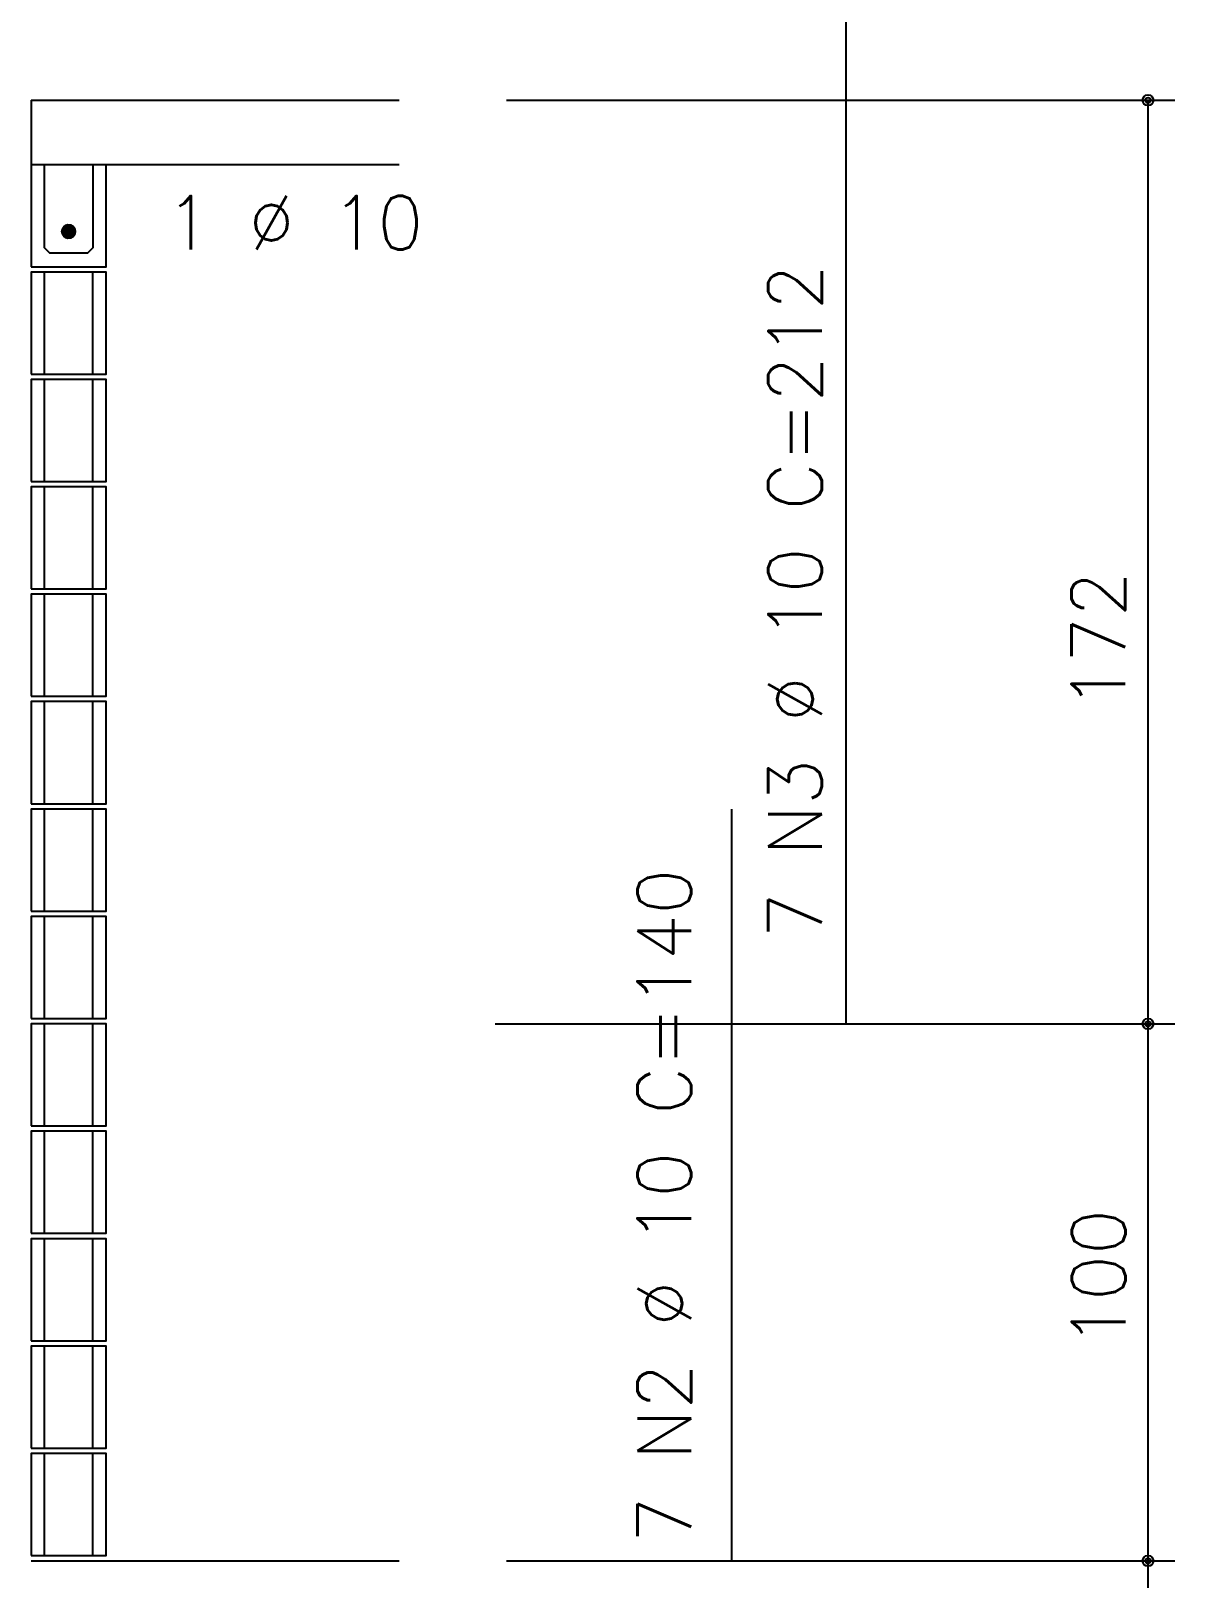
# Model space of a CAD drawing. Extents: x -2 to 121, y -2 to 61.
# Drawn here: x 30.19 to 34.45, y 49.5 to 55.3 of the extents above; entities that cross this region are included whole.
import ezdxf

# ---------------------------------------------------------------- set-up
doc = ezdxf.new("R2010")
doc.units = 0
doc.header["$MEASUREMENT"] = 0
for name, color, linetype in [('PENA_02', 2, 'CONTINUOUS'), ('PENA_03', 3, 'CONTINUOUS'), ('PENA_05', 5, 'CONTINUOUS')]:
    doc.layers.add(name, color=color, linetype=linetype)
doc.styles.get("Standard").update_dxf_attribs({"font": 'ROMANS.SHX'})

msp = doc.modelspace()

# ---------------------------------------------------------------- linework, layer by layer
at = {"layer": 'PENA_02', "linetype": 'Continuous'}
for centre, radius in [((34.34652, 55.038473), 0.02), ((34.34652, 55.038473), 0.01), ((34.34652, 51.598473), 0.02), ((34.34652, 51.598473), 0.01), ((34.34652, 49.598473), 0.02), ((34.34652, 49.598473), 0.01)]:
    msp.add_circle(centre, radius, dxfattribs=at)
at = {"layer": 'PENA_03', "linetype": 'Continuous'}
for p, q in [((30.186524, 55.038473), (30.186524, 54.418473)), ((30.186524, 55.038473), (31.557203, 55.038473)), ((31.957203, 55.038473), (34.44652, 55.038473)), ((34.34652, 49.497941), (34.34652, 55.038473)), ((30.186524, 54.798473), (31.557203, 54.798473)), ((30.236524, 54.018473), (30.236524, 54.398473)), ((30.416524, 54.018473), (30.416524, 54.398473)), ((30.236524, 53.618473), (30.236524, 53.998473)), ((30.416524, 53.618473), (30.416524, 53.998473)), ((30.236524, 53.218473), (30.236524, 53.598473)), ((30.416524, 53.218473), (30.416524, 53.598473)), ((30.236524, 52.818473), (30.236524, 53.198473)), ((30.416524, 52.818473), (30.416524, 53.198473)), ((30.236524, 52.418473), (30.236524, 52.798473)), ((30.416524, 52.418473), (30.416524, 52.798473)), ((30.236524, 52.018473), (30.236524, 52.398473)), ((30.416524, 52.018473), (30.416524, 52.398473)), ((30.236524, 51.618473), (30.236524, 51.998473)), ((30.416524, 51.618473), (30.416524, 51.998473)), ((30.236524, 51.218473), (30.236524, 51.598473)), ((30.416524, 51.218473), (30.416524, 51.598473)), ((31.915272, 51.598473), (34.44652, 51.598473)), ((30.236524, 50.818473), (30.236524, 51.198473)), ((30.416524, 50.818473), (30.416524, 51.198473)), ((30.236524, 50.418473), (30.236524, 50.798473)), ((30.416524, 50.418473), (30.416524, 50.798473)), ((30.236524, 50.018473), (30.236524, 50.398473)), ((30.416524, 50.018473), (30.416524, 50.398473)), ((30.236524, 49.618473), (30.236524, 49.998473)), ((30.416524, 49.618473), (30.416524, 49.998473)), ((30.186524, 49.598473), (31.557203, 49.598473)), ((31.957203, 49.598473), (34.44652, 49.598473))]:
    msp.add_line(p, q, dxfattribs=at)
for points in [[(30.186524, 54.418473), (30.466524, 54.418473), (30.466524, 54.798473)], [(30.416524, 54.798473), (30.416524, 54.488473), (30.396524, 54.468473), (30.256524, 54.468473), (30.236524, 54.488473), (30.236524, 54.798473)], [(30.351073, 54.549463), (30.348912, 54.559632), (30.342801, 54.568042), (30.333798, 54.57324), (30.32346, 54.574326), (30.313573, 54.571114), (30.305848, 54.564158), (30.301619, 54.554661), (30.301619, 54.544265), (30.305848, 54.534769), (30.313573, 54.527813), (30.32346, 54.5246), (30.333798, 54.525687), (30.342801, 54.530885), (30.348912, 54.539295), (30.351073, 54.549463)], [(30.186524, 54.018473), (30.466524, 54.018473), (30.466524, 54.398473), (30.186524, 54.398473), (30.186524, 54.018473)], [(30.186524, 53.618473), (30.466524, 53.618473), (30.466524, 53.998473), (30.186524, 53.998473), (30.186524, 53.618473)], [(30.186524, 53.218473), (30.466524, 53.218473), (30.466524, 53.598473), (30.186524, 53.598473), (30.186524, 53.218473)], [(30.186524, 52.818473), (30.466524, 52.818473), (30.466524, 53.198473), (30.186524, 53.198473), (30.186524, 52.818473)], [(30.186524, 52.418473), (30.466524, 52.418473), (30.466524, 52.798473), (30.186524, 52.798473), (30.186524, 52.418473)], [(30.186524, 52.018473), (30.466524, 52.018473), (30.466524, 52.398473), (30.186524, 52.398473), (30.186524, 52.018473)], [(30.186524, 51.618473), (30.466524, 51.618473), (30.466524, 51.998473), (30.186524, 51.998473), (30.186524, 51.618473)], [(30.186524, 51.218473), (30.466524, 51.218473), (30.466524, 51.598473), (30.186524, 51.598473), (30.186524, 51.218473)], [(30.186524, 50.818473), (30.466524, 50.818473), (30.466524, 51.198473), (30.186524, 51.198473), (30.186524, 50.818473)], [(30.186524, 50.418473), (30.466524, 50.418473), (30.466524, 50.798473), (30.186524, 50.798473), (30.186524, 50.418473)], [(30.186524, 50.018473), (30.466524, 50.018473), (30.466524, 50.398473), (30.186524, 50.398473), (30.186524, 50.018473)], [(30.186524, 49.618473), (30.466524, 49.618473), (30.466524, 49.998473), (30.186524, 49.998473), (30.186524, 49.618473)]]:
    msp.add_lwpolyline(points, dxfattribs=at)
msp.add_circle((30.326073, 54.549463), 0.025, dxfattribs=at)
for points in [[(30.351073, 54.549463), (30.305848, 54.564158), (30.301619, 54.554661)], [(30.351073, 54.549463), (30.313573, 54.571114), (30.302581, 54.558014)], [(30.351073, 54.549463), (30.302581, 54.558014), (30.302581, 54.540913)], [(30.351073, 54.549463), (30.313573, 54.571114), (30.305848, 54.564158)], [(30.351073, 54.549463), (30.32346, 54.574326), (30.313573, 54.571114)], [(30.351073, 54.549463), (30.330414, 54.574083), (30.313573, 54.571114)], [(30.351073, 54.549463), (30.333798, 54.57324), (30.32346, 54.574326)], [(30.351073, 54.549463), (30.345224, 54.565533), (30.330414, 54.574083)], [(30.351073, 54.549463), (30.342801, 54.568042), (30.333798, 54.57324)], [(30.351073, 54.549463), (30.348912, 54.559632), (30.342801, 54.568042)], [(30.351073, 54.549463), (30.301619, 54.554661), (30.301619, 54.544265)], [(30.351073, 54.549463), (30.301619, 54.544265), (30.305848, 54.534769)], [(30.351073, 54.549463), (30.302581, 54.540913), (30.313573, 54.527813)], [(30.351073, 54.549463), (30.305848, 54.534769), (30.313573, 54.527813)], [(30.351073, 54.549463), (30.313573, 54.527813), (30.330414, 54.524843)], [(30.351073, 54.549463), (30.313573, 54.527813), (30.32346, 54.5246)], [(30.351073, 54.549463), (30.32346, 54.5246), (30.333798, 54.525687)], [(30.351073, 54.549463), (30.330414, 54.524843), (30.345224, 54.533393)], [(30.351073, 54.549463), (30.333798, 54.525687), (30.342801, 54.530885)], [(30.351073, 54.549463), (30.342801, 54.530885), (30.348912, 54.539295)], [(30.351073, 54.549463), (30.345224, 54.533393), (30.351073, 54.549463)], [(30.351073, 54.549463), (30.348912, 54.539295), (30.351073, 54.549463)]]:
    msp.add_solid(points, dxfattribs=at)
at = {"layer": 'PENA_05', "linetype": 'Continuous'}
for p, q in [((33.222769, 51.595551), (33.222769, 55.835551)), ((32.796845, 49.598473), (32.796845, 52.398473))]:
    msp.add_line(p, q, dxfattribs=at)

# ---------------------------------------------------------------- texts
at = {"layer": 'PENA_03', "linetype": 'Continuous'}
msp.add_text('1 %%c 10', height=0.2, dxfattribs=at).set_placement((30.687343, 54.482172))
for s, p in [('7 N3 %%c 10 C=212', (33.131929, 51.916335)), ('172', (34.261126, 52.770279)), ('7 N2 %%c 10 C=140', (32.644446, 49.665312)), ('100', (34.262741, 50.39472))]:
    msp.add_text(s, height=0.2, rotation=90, dxfattribs=at).set_placement(p)

doc.saveas('drawing.dxf')
